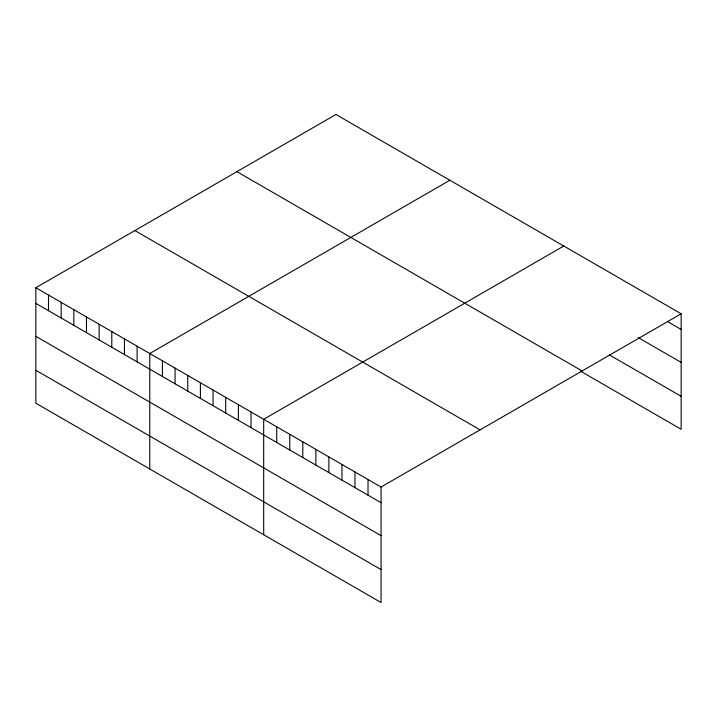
<?xml version="1.0" encoding="UTF-8"?>
<svg xmlns="http://www.w3.org/2000/svg" width="717" height="717" viewBox="0 0 717 717"><rect width="100%" height="100%" fill="white"/><g stroke="black" fill="none" stroke-linecap="round" stroke-linejoin="round"><path stroke-width="1.08" d="M35.85 287.741L381.059 487.04L381.059 602.513L35.85 403.214L35.85 287.741L335.941 114.487L681.15 313.786L681.15 429.259L580.546 371.182M449.864 180.254L149.772 353.508L149.772 468.981M563.777 246.021L263.686 419.284L263.686 534.757M381.059 487.04L681.15 313.786M668.11 321.924L681.15 329.453M638.3 337.644L681.15 362.39M609.423 354.915L681.15 396.322M236.915 171.659L582.123 370.958M134.877 230.56L480.085 429.868M35.85 303.399L381.059 502.707M35.85 336.336L381.059 535.644M35.85 370.277L381.059 569.576M368.018 479.512L368.018 495.178M354.978 471.983L354.978 487.65M341.937 464.455L341.937 480.112M328.897 456.926L328.897 472.584M315.856 449.398L315.856 465.055M302.816 441.869L302.816 457.527M289.767 434.341L289.767 449.998M276.726 426.812L276.726 442.47M251.031 411.97L251.031 427.637M238.376 404.666L238.376 420.323M225.712 397.352L225.712 413.019M213.057 390.048L213.057 405.705M200.401 382.744L200.401 398.401M187.746 375.43L187.746 391.097M175.082 368.126L175.082 383.783M162.427 360.821L162.427 376.479M137.108 346.203L137.108 361.861M124.453 338.89L124.453 354.557M111.798 331.586L111.798 347.243M99.134 324.281L99.134 339.939M86.479 316.968L86.479 332.634M73.824 309.663L73.824 325.321M61.169 302.35L61.169 318.016M48.505 295.046L48.505 310.703"/></g></svg>
